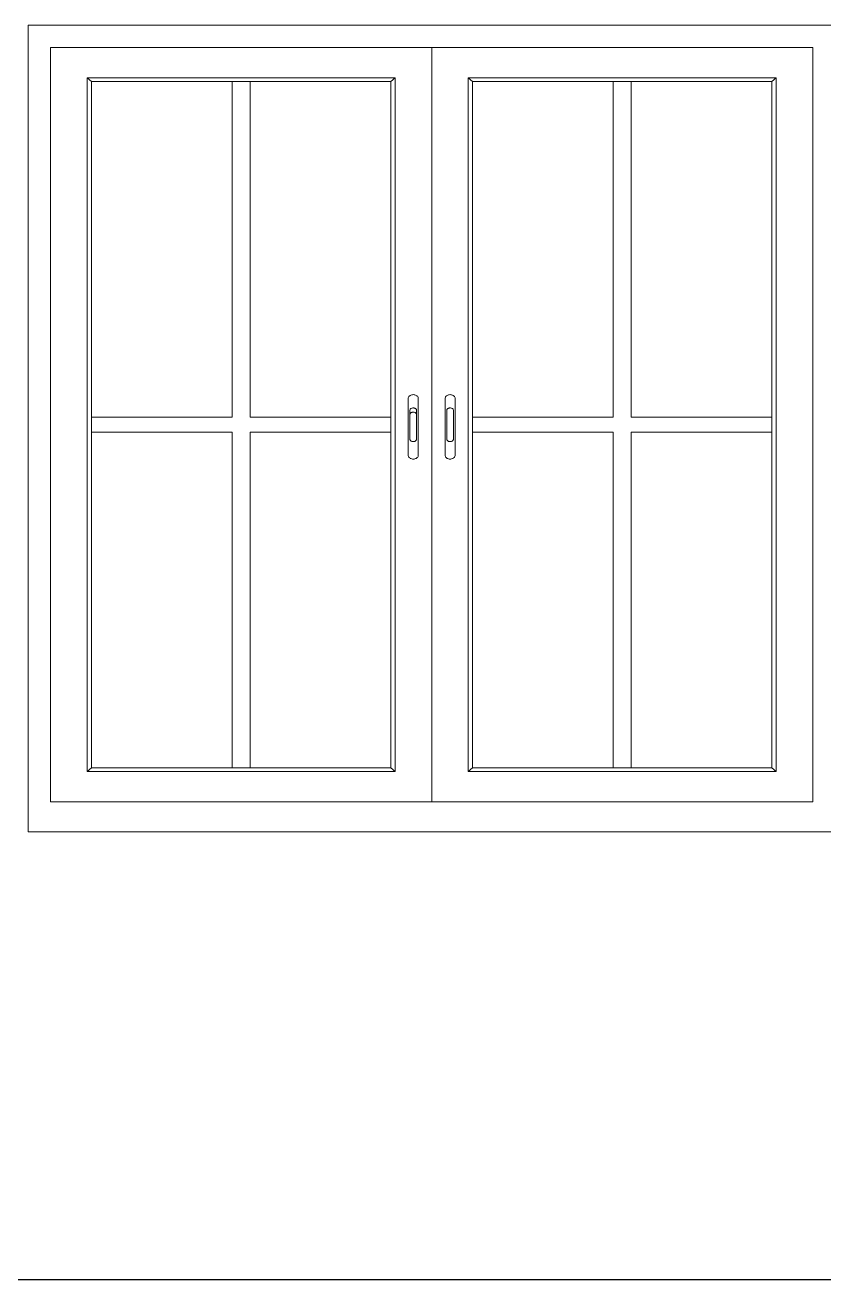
# Model space of a CAD drawing. Header units: inches. Extents: x -5096374 to -5070857, y -3259973 to -3243900.
# Drawn here: x -5078087.2 to -5078033.7, y -3259402.1 to -3259318.1 of the extents above; entities that cross this region are included whole.
import ezdxf

# ---------------------------------------------------------------- set-up
doc = ezdxf.new("R2010")
doc.units = ezdxf.units.IN
doc.header["$LTSCALE"] = 2
doc.header["$MEASUREMENT"] = 0
doc.layers.get('0').update_dxf_attribs({"linetype": 'CONTINUOUS'})
doc.layers.add('window', color=4, linetype='CONTINUOUS', lineweight=13)

msp = doc.modelspace()

# ---------------------------------------------------------------- linework, layer by layer
at = {"ltscale": 0.5}
msp.add_line((-5077859.972, -3259402.096), (-5078151.092, -3259402.096), dxfattribs=at)
at = {"layer": 'window'}
for p, q in [((-5078086.972, -3259372.096), (-5078086.972, -3259318.096)), ((-5078086.972, -3259318.096), (-5078002.972, -3259318.096)), ((-5078085.472, -3259370.096), (-5078085.472, -3259319.596)), ((-5078085.472, -3259319.596), (-5078034.472, -3259319.596)), ((-5078059.972, -3259319.596), (-5078059.972, -3259370.096)), ((-5078034.472, -3259319.596), (-5078034.472, -3259370.096)), ((-5078062.406, -3259321.62), (-5078083.038, -3259321.62)), ((-5078083.038, -3259321.62), (-5078083.038, -3259368.073)), ((-5078082.734, -3259321.873), (-5078083.038, -3259321.62)), ((-5078062.71, -3259321.873), (-5078062.406, -3259321.62)), ((-5078062.406, -3259368.073), (-5078062.406, -3259321.62)), ((-5078057.538, -3259368.073), (-5078057.538, -3259321.62)), ((-5078057.538, -3259321.62), (-5078036.906, -3259321.62)), ((-5078057.234, -3259321.873), (-5078057.538, -3259321.62)), ((-5078037.21, -3259321.873), (-5078036.906, -3259321.62)), ((-5078036.906, -3259321.62), (-5078036.906, -3259368.073)), ((-5078082.734, -3259321.873), (-5078082.734, -3259367.82)), ((-5078082.734, -3259321.873), (-5078062.71, -3259321.873)), ((-5078073.33, -3259321.873), (-5078073.33, -3259344.34)), ((-5078072.114, -3259321.873), (-5078072.114, -3259344.34)), ((-5078062.71, -3259367.82), (-5078062.71, -3259321.873)), ((-5078057.234, -3259367.82), (-5078057.234, -3259321.873)), ((-5078037.21, -3259321.873), (-5078057.234, -3259321.873)), ((-5078047.83, -3259321.873), (-5078047.83, -3259344.34)), ((-5078046.614, -3259321.873), (-5078046.614, -3259344.34)), ((-5078037.21, -3259321.873), (-5078037.21, -3259367.82)), ((-5078061.536, -3259343.044), (-5078061.54, -3259343.083)), ((-5078061.54, -3259343.083), (-5078061.54, -3259346.899)), ((-5078061.524, -3259343.007), (-5078061.536, -3259343.044)), ((-5078061.504, -3259342.97), (-5078061.524, -3259343.007)), ((-5078061.476, -3259342.937), (-5078061.504, -3259342.97)), ((-5078061.442, -3259342.908), (-5078061.476, -3259342.937)), ((-5078061.402, -3259342.882), (-5078061.442, -3259342.908)), ((-5078061.357, -3259342.862), (-5078061.402, -3259342.882)), ((-5078061.309, -3259342.847), (-5078061.357, -3259342.862)), ((-5078061.258, -3259342.838), (-5078061.309, -3259342.847)), ((-5078061.206, -3259342.835), (-5078061.258, -3259342.838)), ((-5078061.153, -3259342.838), (-5078061.206, -3259342.835)), ((-5078061.102, -3259342.847), (-5078061.153, -3259342.838)), ((-5078061.054, -3259342.862), (-5078061.102, -3259342.847)), ((-5078061.009, -3259342.882), (-5078061.054, -3259342.862)), ((-5078060.969, -3259342.908), (-5078061.009, -3259342.882)), ((-5078060.935, -3259342.937), (-5078060.969, -3259342.908)), ((-5078060.907, -3259342.97), (-5078060.935, -3259342.937)), ((-5078060.887, -3259343.007), (-5078060.907, -3259342.97)), ((-5078060.875, -3259343.044), (-5078060.887, -3259343.007)), ((-5078060.871, -3259343.083), (-5078060.887, -3259343.007)), ((-5078060.871, -3259343.083), (-5078060.875, -3259343.044)), ((-5078060.871, -3259346.899), (-5078060.871, -3259343.083)), ((-5078059.073, -3259343.083), (-5078059.057, -3259343.007)), ((-5078059.073, -3259343.083), (-5078059.069, -3259343.044)), ((-5078059.073, -3259346.899), (-5078059.073, -3259343.083)), ((-5078059.069, -3259343.044), (-5078059.057, -3259343.007)), ((-5078059.057, -3259343.007), (-5078059.037, -3259342.97)), ((-5078059.037, -3259342.97), (-5078059.009, -3259342.937)), ((-5078058.975, -3259342.908), (-5078059.009, -3259342.937)), ((-5078058.935, -3259342.882), (-5078058.975, -3259342.908)), ((-5078058.935, -3259342.882), (-5078058.89, -3259342.862)), ((-5078058.842, -3259342.847), (-5078058.89, -3259342.862)), ((-5078058.791, -3259342.838), (-5078058.842, -3259342.847)), ((-5078058.738, -3259342.835), (-5078058.791, -3259342.838)), ((-5078058.686, -3259342.838), (-5078058.738, -3259342.835)), ((-5078058.686, -3259342.838), (-5078058.635, -3259342.847)), ((-5078058.635, -3259342.847), (-5078058.586, -3259342.862)), ((-5078058.586, -3259342.862), (-5078058.542, -3259342.882)), ((-5078058.542, -3259342.882), (-5078058.502, -3259342.908)), ((-5078058.502, -3259342.908), (-5078058.468, -3259342.937)), ((-5078058.44, -3259342.97), (-5078058.468, -3259342.937)), ((-5078058.42, -3259343.007), (-5078058.44, -3259342.97)), ((-5078058.408, -3259343.044), (-5078058.42, -3259343.007)), ((-5078058.408, -3259343.044), (-5078058.404, -3259343.083)), ((-5078058.404, -3259343.083), (-5078058.404, -3259346.899)), ((-5078073.33, -3259344.34), (-5078082.734, -3259344.34)), ((-5078062.71, -3259344.34), (-5078072.114, -3259344.34)), ((-5078061.43, -3259343.891), (-5078061.428, -3259343.865)), ((-5078061.43, -3259344.171), (-5078061.43, -3259343.891)), ((-5078061.43, -3259344.171), (-5078061.428, -3259344.145)), ((-5078061.43, -3259345.812), (-5078061.43, -3259344.171)), ((-5078061.428, -3259343.865), (-5078061.419, -3259343.84)), ((-5078061.428, -3259344.145), (-5078061.419, -3259344.12)), ((-5078061.419, -3259343.84), (-5078061.406, -3259343.816)), ((-5078061.419, -3259344.12), (-5078061.406, -3259344.095)), ((-5078061.406, -3259343.816), (-5078061.388, -3259343.793)), ((-5078061.406, -3259344.095), (-5078061.388, -3259344.073)), ((-5078061.388, -3259343.793), (-5078061.365, -3259343.773)), ((-5078061.388, -3259344.073), (-5078061.365, -3259344.053)), ((-5078061.365, -3259343.773), (-5078061.338, -3259343.756)), ((-5078061.365, -3259344.053), (-5078061.338, -3259344.036)), ((-5078061.338, -3259343.756), (-5078061.308, -3259343.742)), ((-5078061.338, -3259344.036), (-5078061.308, -3259344.022)), ((-5078061.308, -3259343.742), (-5078061.275, -3259343.732)), ((-5078061.308, -3259344.022), (-5078061.275, -3259344.012)), ((-5078061.275, -3259343.732), (-5078061.241, -3259343.726)), ((-5078061.275, -3259344.012), (-5078061.241, -3259344.006)), ((-5078061.241, -3259343.726), (-5078061.206, -3259343.724)), ((-5078061.241, -3259344.006), (-5078061.206, -3259344.004)), ((-5078061.206, -3259343.724), (-5078061.17, -3259343.726)), ((-5078061.206, -3259344.004), (-5078061.17, -3259344.006)), ((-5078061.17, -3259343.726), (-5078061.136, -3259343.732)), ((-5078061.17, -3259344.006), (-5078061.136, -3259344.012)), ((-5078061.136, -3259343.732), (-5078061.103, -3259343.742)), ((-5078061.136, -3259344.012), (-5078061.103, -3259344.022)), ((-5078061.103, -3259343.742), (-5078061.073, -3259343.756)), ((-5078061.103, -3259344.022), (-5078061.073, -3259344.036)), ((-5078061.073, -3259343.756), (-5078061.047, -3259343.773)), ((-5078061.073, -3259344.036), (-5078061.047, -3259344.053)), ((-5078061.047, -3259343.773), (-5078061.024, -3259343.793)), ((-5078061.047, -3259344.053), (-5078061.024, -3259344.073)), ((-5078061.024, -3259343.793), (-5078061.005, -3259343.816)), ((-5078061.024, -3259344.073), (-5078061.005, -3259344.095)), ((-5078061.005, -3259343.816), (-5078060.992, -3259343.84)), ((-5078061.005, -3259344.095), (-5078060.992, -3259344.12)), ((-5078060.992, -3259343.84), (-5078060.983, -3259343.865)), ((-5078060.992, -3259344.12), (-5078060.983, -3259344.145)), ((-5078060.983, -3259343.865), (-5078060.981, -3259343.891)), ((-5078060.983, -3259344.145), (-5078060.981, -3259344.171)), ((-5078060.981, -3259345.812), (-5078060.981, -3259343.891)), ((-5078058.961, -3259343.865), (-5078058.963, -3259343.891)), ((-5078058.963, -3259343.891), (-5078058.963, -3259345.812)), ((-5078058.952, -3259343.84), (-5078058.961, -3259343.865)), ((-5078058.939, -3259343.816), (-5078058.952, -3259343.84)), ((-5078058.92, -3259343.793), (-5078058.939, -3259343.816)), ((-5078058.897, -3259343.773), (-5078058.92, -3259343.793)), ((-5078058.871, -3259343.756), (-5078058.897, -3259343.773)), ((-5078058.84, -3259343.742), (-5078058.871, -3259343.756)), ((-5078058.808, -3259343.732), (-5078058.84, -3259343.742)), ((-5078058.774, -3259343.726), (-5078058.808, -3259343.732)), ((-5078058.738, -3259343.724), (-5078058.774, -3259343.726)), ((-5078058.703, -3259343.726), (-5078058.738, -3259343.724)), ((-5078058.669, -3259343.732), (-5078058.703, -3259343.726)), ((-5078058.636, -3259343.742), (-5078058.669, -3259343.732)), ((-5078058.606, -3259343.756), (-5078058.636, -3259343.742)), ((-5078058.579, -3259343.773), (-5078058.606, -3259343.756)), ((-5078058.556, -3259343.793), (-5078058.579, -3259343.773)), ((-5078058.538, -3259343.816), (-5078058.556, -3259343.793)), ((-5078058.524, -3259343.84), (-5078058.538, -3259343.816)), ((-5078058.516, -3259343.865), (-5078058.524, -3259343.84)), ((-5078058.513, -3259343.891), (-5078058.516, -3259343.865)), ((-5078058.513, -3259345.812), (-5078058.513, -3259343.891)), ((-5078057.234, -3259344.34), (-5078047.83, -3259344.34)), ((-5078046.614, -3259344.34), (-5078037.21, -3259344.34)), ((-5078073.33, -3259345.352), (-5078082.734, -3259345.352)), ((-5078073.33, -3259345.352), (-5078073.33, -3259367.82)), ((-5078072.114, -3259345.352), (-5078072.114, -3259367.82)), ((-5078062.71, -3259345.352), (-5078072.114, -3259345.352)), ((-5078061.43, -3259345.812), (-5078061.428, -3259345.838)), ((-5078061.428, -3259345.838), (-5078061.419, -3259345.863)), ((-5078061.419, -3259345.863), (-5078061.406, -3259345.888)), ((-5078061.406, -3259345.888), (-5078061.388, -3259345.91)), ((-5078061.388, -3259345.91), (-5078061.365, -3259345.93)), ((-5078061.365, -3259345.93), (-5078061.338, -3259345.947)), ((-5078061.338, -3259345.947), (-5078061.308, -3259345.961)), ((-5078061.308, -3259345.961), (-5078061.275, -3259345.971)), ((-5078061.275, -3259345.971), (-5078061.241, -3259345.977)), ((-5078061.241, -3259345.977), (-5078061.206, -3259345.979)), ((-5078061.206, -3259345.979), (-5078061.17, -3259345.977)), ((-5078061.17, -3259345.977), (-5078061.136, -3259345.971)), ((-5078061.136, -3259345.971), (-5078061.103, -3259345.961)), ((-5078061.103, -3259345.961), (-5078061.073, -3259345.947)), ((-5078061.073, -3259345.947), (-5078061.047, -3259345.93)), ((-5078061.047, -3259345.93), (-5078061.024, -3259345.91)), ((-5078061.024, -3259345.91), (-5078061.005, -3259345.888)), ((-5078061.005, -3259345.888), (-5078060.992, -3259345.863)), ((-5078060.992, -3259345.863), (-5078060.983, -3259345.838)), ((-5078060.983, -3259345.838), (-5078060.981, -3259345.812)), ((-5078058.961, -3259345.838), (-5078058.963, -3259345.812)), ((-5078058.952, -3259345.863), (-5078058.961, -3259345.838)), ((-5078058.939, -3259345.888), (-5078058.952, -3259345.863)), ((-5078058.92, -3259345.91), (-5078058.939, -3259345.888)), ((-5078058.897, -3259345.93), (-5078058.92, -3259345.91)), ((-5078058.871, -3259345.947), (-5078058.897, -3259345.93)), ((-5078058.84, -3259345.961), (-5078058.871, -3259345.947)), ((-5078058.808, -3259345.971), (-5078058.84, -3259345.961)), ((-5078058.774, -3259345.977), (-5078058.808, -3259345.971)), ((-5078058.738, -3259345.979), (-5078058.774, -3259345.977)), ((-5078058.703, -3259345.977), (-5078058.738, -3259345.979)), ((-5078058.669, -3259345.971), (-5078058.703, -3259345.977)), ((-5078058.636, -3259345.961), (-5078058.669, -3259345.971)), ((-5078058.606, -3259345.947), (-5078058.636, -3259345.961)), ((-5078058.579, -3259345.93), (-5078058.606, -3259345.947)), ((-5078058.556, -3259345.91), (-5078058.579, -3259345.93)), ((-5078058.538, -3259345.888), (-5078058.556, -3259345.91)), ((-5078058.524, -3259345.863), (-5078058.538, -3259345.888)), ((-5078058.516, -3259345.838), (-5078058.524, -3259345.863)), ((-5078058.513, -3259345.812), (-5078058.516, -3259345.838)), ((-5078057.234, -3259345.352), (-5078047.83, -3259345.352)), ((-5078047.83, -3259345.352), (-5078047.83, -3259367.82)), ((-5078046.614, -3259345.352), (-5078037.21, -3259345.352)), ((-5078046.614, -3259345.352), (-5078046.614, -3259367.82)), ((-5078061.536, -3259346.937), (-5078061.54, -3259346.899)), ((-5078061.54, -3259346.899), (-5078061.524, -3259346.975)), ((-5078061.536, -3259346.937), (-5078061.524, -3259346.975)), ((-5078061.524, -3259346.975), (-5078061.504, -3259347.011)), ((-5078060.907, -3259347.011), (-5078060.887, -3259346.975)), ((-5078060.887, -3259346.975), (-5078060.875, -3259346.937)), ((-5078060.875, -3259346.937), (-5078060.871, -3259346.899)), ((-5078059.069, -3259346.937), (-5078059.073, -3259346.899)), ((-5078059.057, -3259346.975), (-5078059.069, -3259346.937)), ((-5078059.057, -3259346.975), (-5078059.037, -3259347.011)), ((-5078058.42, -3259346.975), (-5078058.44, -3259347.011)), ((-5078058.404, -3259346.899), (-5078058.42, -3259346.975)), ((-5078058.408, -3259346.937), (-5078058.42, -3259346.975)), ((-5078058.408, -3259346.937), (-5078058.404, -3259346.899)), ((-5078061.504, -3259347.011), (-5078061.476, -3259347.045)), ((-5078061.476, -3259347.045), (-5078061.442, -3259347.074)), ((-5078061.442, -3259347.074), (-5078061.402, -3259347.1)), ((-5078061.402, -3259347.1), (-5078061.357, -3259347.12)), ((-5078061.357, -3259347.12), (-5078061.309, -3259347.135)), ((-5078061.309, -3259347.135), (-5078061.258, -3259347.144)), ((-5078061.258, -3259347.144), (-5078061.206, -3259347.147)), ((-5078061.206, -3259347.147), (-5078061.153, -3259347.144)), ((-5078061.153, -3259347.144), (-5078061.102, -3259347.135)), ((-5078061.102, -3259347.135), (-5078061.054, -3259347.12)), ((-5078061.054, -3259347.12), (-5078061.009, -3259347.1)), ((-5078061.009, -3259347.1), (-5078060.969, -3259347.074)), ((-5078060.969, -3259347.074), (-5078060.935, -3259347.045)), ((-5078060.935, -3259347.045), (-5078060.907, -3259347.011)), ((-5078059.037, -3259347.011), (-5078059.009, -3259347.045)), ((-5078059.009, -3259347.045), (-5078058.975, -3259347.074)), ((-5078058.935, -3259347.1), (-5078058.975, -3259347.074)), ((-5078058.89, -3259347.12), (-5078058.935, -3259347.1)), ((-5078058.89, -3259347.12), (-5078058.842, -3259347.135)), ((-5078058.791, -3259347.144), (-5078058.842, -3259347.135)), ((-5078058.738, -3259347.147), (-5078058.791, -3259347.144)), ((-5078058.738, -3259347.147), (-5078058.686, -3259347.144)), ((-5078058.686, -3259347.144), (-5078058.635, -3259347.135)), ((-5078058.586, -3259347.12), (-5078058.635, -3259347.135)), ((-5078058.542, -3259347.1), (-5078058.586, -3259347.12)), ((-5078058.542, -3259347.1), (-5078058.502, -3259347.074)), ((-5078058.502, -3259347.074), (-5078058.468, -3259347.045)), ((-5078058.468, -3259347.045), (-5078058.44, -3259347.011)), ((-5078082.734, -3259367.82), (-5078083.038, -3259368.073)), ((-5078082.734, -3259367.82), (-5078062.71, -3259367.82)), ((-5078062.406, -3259368.073), (-5078062.71, -3259367.82)), ((-5078057.538, -3259368.073), (-5078057.234, -3259367.82)), ((-5078037.21, -3259367.82), (-5078057.234, -3259367.82)), ((-5078036.906, -3259368.073), (-5078037.21, -3259367.82)), ((-5078083.038, -3259368.073), (-5078062.406, -3259368.073)), ((-5078036.906, -3259368.073), (-5078057.538, -3259368.073)), ((-5078034.472, -3259370.096), (-5078085.472, -3259370.096)), ((-5078086.972, -3259372.096), (-5078032.972, -3259372.096))]:
    msp.add_line(p, q, dxfattribs=at)

doc.saveas('drawing.dxf')
